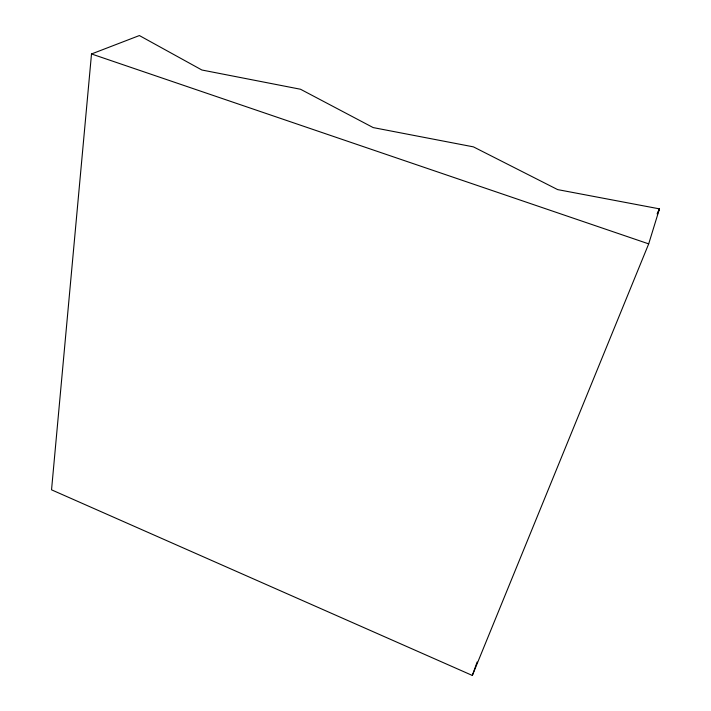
<?xml version="1.0" encoding="UTF-8"?>
<svg xmlns="http://www.w3.org/2000/svg" width="711" height="711" viewBox="0 0 711 711"><rect width="100%" height="100%" fill="white"/><g stroke="black" fill="none" stroke-linecap="round" stroke-linejoin="round"><path stroke-width="1.07" d="M91.506 53.965L51.539 489.826L472.335 675.45L648.69 243.873L659.461 208.865L557.646 189.606L473.428 146.866L373.186 127.589L300.513 89.248L201.88 70.007L139.374 35.55L91.506 53.965L648.69 243.873M472.335 675.45L477.134 662.003M657.373 214.002L659.461 208.865L657.168 213.833"/></g></svg>
